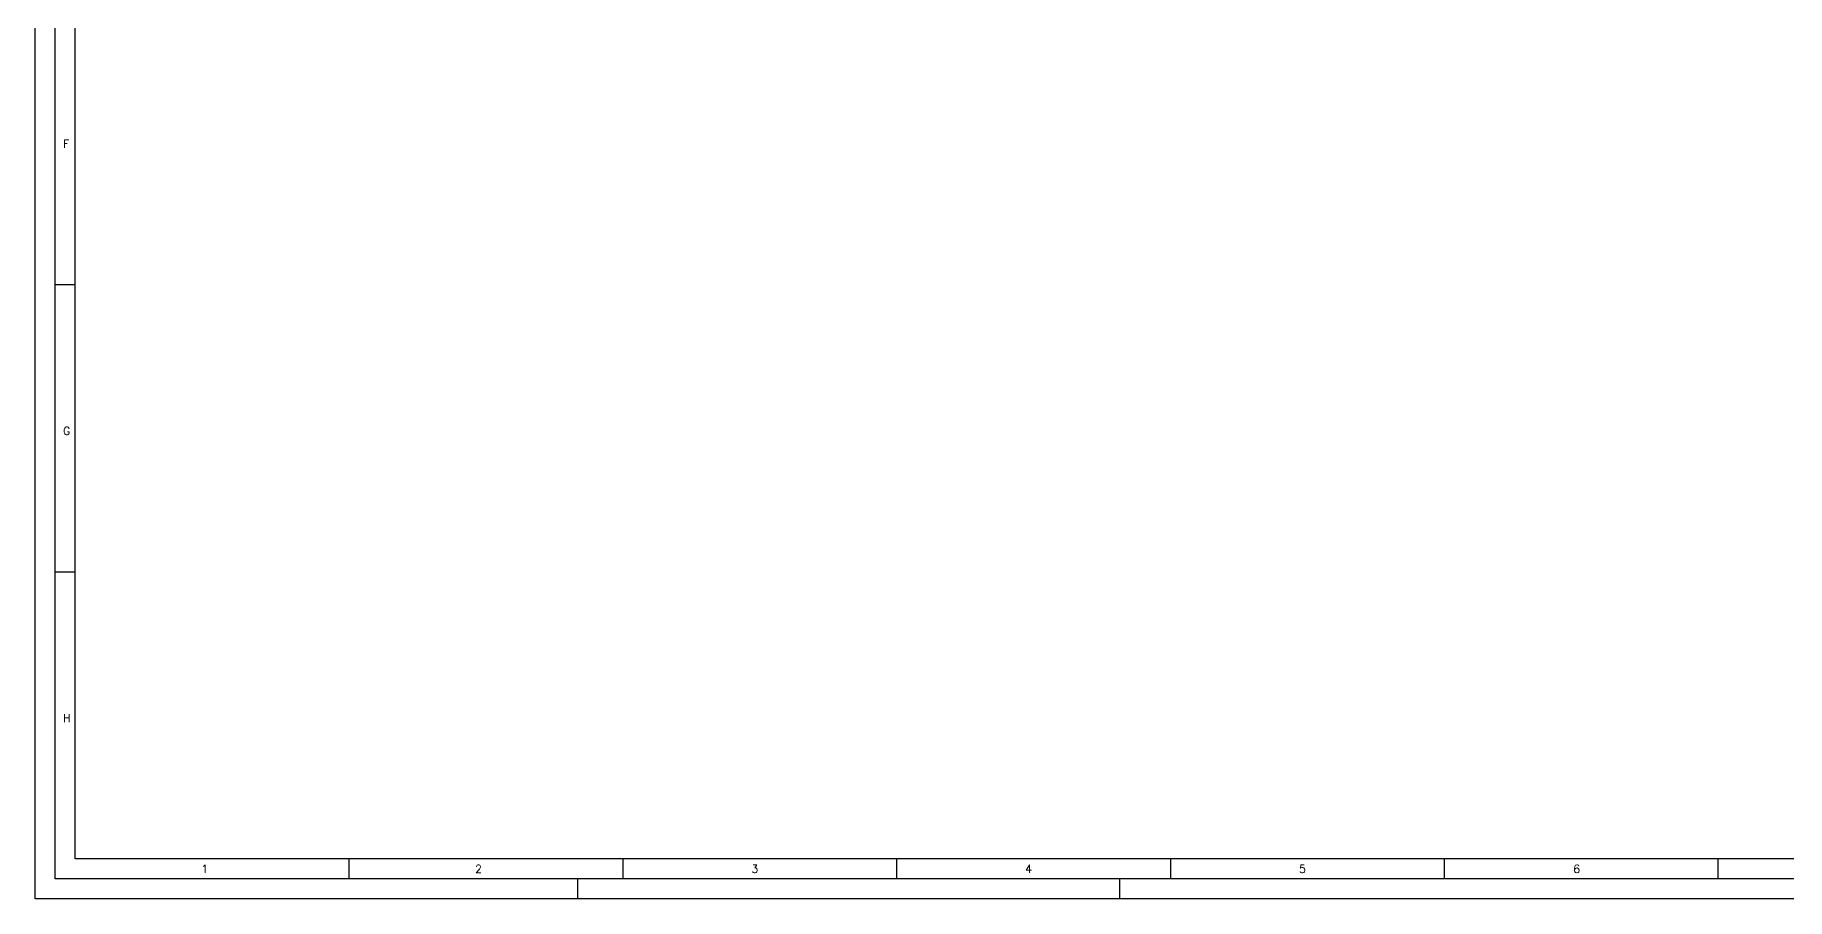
# Model space of a CAD drawing. Header units: millimetres. Extents: x 559 to 3993, y 623 to 920.
# Drawn here: x 558.9 to 777.5, y 622.9 to 730.7 of the extents above; entities that cross this region are included whole.
import ezdxf

# ---------------------------------------------------------------- set-up
doc = ezdxf.new("R2010")
doc.units = ezdxf.units.MM
doc.layers.add('FORMATO', color=7, linetype='Continuous')
doc.styles.add('PY', font='ROMANS.shx')

# ---------------------------------------------------------------- blocks, each defined once
blk = doc.blocks.new('MARCO-A1')
at = {"layer": 'FORMATO', "color": 5}
for p, q in [((5, 153.5), (10, 153.5)), ((5, 81.75), (10, 81.75)), ((78.42, 10), (78.42, 5)), ((146.83, 10), (146.83, 5)), ((215.25, 10), (215.25, 5)), ((283.67, 10), (283.67, 5)), ((352.08, 10), (352.08, 5)), ((420.5, 10), (420.5, 5))]:
    blk.add_line(p, q, dxfattribs=at)
at = {"layer": 'FORMATO', "color": 1, "linetype": 'Continuous'}
for p, q in [((135.5, 5), (135.5, 0)), ((271, 5), (271, 0))]:
    blk.add_line(p, q, dxfattribs=at)
at = {"layer": 'FORMATO', "color": 1}
blk.add_lwpolyline([(0, 594), (841, 594), (841, 0), (0, 0)], close=True, dxfattribs=at)
at = {"layer": 'FORMATO', "color": 5}
blk.add_lwpolyline([(5, 589), (836, 589), (836, 5), (5, 5)], close=True, dxfattribs=at)
at = {"layer": 'FORMATO', "color": 8, "linetype": 'Continuous'}
blk.add_lwpolyline([(10, 584), (831, 584), (831, 10), (10, 10)], close=True, dxfattribs=at)
at = {"layer": 'FORMATO', "color": 1, "style": 'PY'}
for s, p in [('F', (7, 187.67)), ('G', (7, 115.92)), ('H', (7, 44.17)), ('1', (41.52, 6.5)), ('2', (109.93, 6.5)), ('3', (178.99, 6.5)), ('4', (247.4, 6.5)), ('5', (315.82, 6.5)), ('6', (384.34, 6.5))]:
    blk.add_text(s, height=2, dxfattribs=at).set_placement(p)

msp = doc.modelspace()

# ---------------------------------------------------------------- block references
at = {"xscale": 0.499409123998651, "yscale": 0.499409123998651, "zscale": 0.499409123998651}
msp.add_blockref('MARCO-A1', (558.94, 622.89), dxfattribs=at)

doc.saveas('drawing.dxf')
